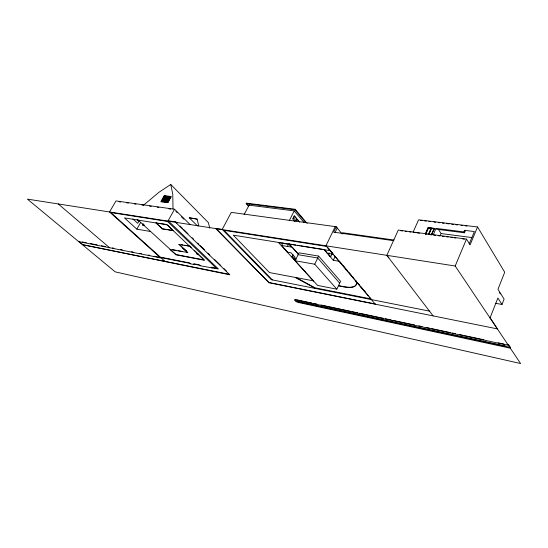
<?xml version="1.0" encoding="UTF-8"?>
<svg xmlns="http://www.w3.org/2000/svg" width="548" height="548" viewBox="0 0 548 548"><rect width="100%" height="100%" fill="white"/><g stroke="black" fill="none" stroke-linecap="round" stroke-linejoin="round"><path stroke-width="0.82" d="M506.955 344.26L508.626 344.617L510.558 347.501L510.304 348.179L298.386 302.482A2.665 0.795 25.9 0 1 295.064 300.749A2.665 0.795 25.9 0 1 295.886 299.9L296.153 299.352M508.626 344.617L508.366 345.295L295.886 299.9M495.31 303.256L502.002 304.469L504.119 299.085L497.968 289.282L504.722 272.246L477.555 226.968L418.583 219.823L413.11 232.112M490.022 317.95L497.899 298.016L502.002 304.469M469.177 244.038L474.383 231.557L464.629 230.338L463.957 231.927L464.505 232.804L465.177 231.215L464.629 230.338M477.555 226.968L470.095 244.853L466.485 239.092L398.28 230.057L386.847 255.327L433.112 315.901M455.183 266.013L27.4 199.123L115.196 271.863L520.6 363.53L455.183 266.013L466.485 239.092M429.776 311.189L271.322 279.699L222.228 229.372L215.782 228.578L269.054 282.727L497.365 328.889L490.118 317.717L489.494 317.593M440.106 235.893L441.119 233.544L438.551 229.646M431.68 234.914L432.708 232.564M433.393 230.996L434.42 228.639L428.091 227.564L425.351 233.804M433.146 235.003L436.023 228.386L463.957 231.927M428.406 234.339L430.981 228.454L428.447 228.126L425.865 233.996M428.605 234.51L431.345 228.249M428.926 234.407L431.502 228.516L434.057 228.845L431.482 234.743M425.549 234.106L428.289 227.858M343.61 286.803L343.678 286.652A26.064 8.919 25.2 0 0 355.789 280.576L355.714 280.734A26.064 8.919 25.2 0 1 343.61 286.803L338.596 285.837M336.849 289.18L340.541 281.288L318.662 256.101L299.044 252.82L295.132 260.766L317.58 285.412L336.849 289.18L314.744 264.211L295.132 260.766M339.561 261.334L333.335 260.279L335.123 256.533M330.28 256.69L328.368 254.197L330.766 256.594L332.17 253.649M335.02 232.599L337.239 227.982M330.41 250.737L233.284 235.161L269.479 272.575L313.607 280.884M327.69 253.649L324.868 249.826M328.293 254.354L329.074 252.717M298.386 302.482L298.646 301.934L510.558 347.501M335.205 226.612L325.957 245.805L375.25 304.202M324.135 249.73L333.335 260.279M222.125 229.571L231.283 212.377L336.253 226.756L333.657 232.153L393.478 240.668M314.744 264.211L318.662 256.101M295.968 259.074L293.584 258.656L291.981 256.896L293.022 254.793M295.804 261.328L293.584 258.656M269.054 282.727L215.885 228.386M287.426 246.442L288.412 244.456M295.783 245.018L289.091 243.942L291.104 245.942M287.262 251.71L284.576 249.039L285.515 250.059M297.016 219.344L296.208 220.967L293.351 217.631M292.803 218.721L294.166 216.001L294.543 216.056L299.701 222.098M294.543 216.056L292.906 219.316L294.975 221.721M291.981 256.896L295.214 257.457L291.029 252.834L287.782 252.286L281.604 245.49L282.98 242.743M289.255 220.728L294.208 210.898L249.073 205.158M305.846 222.666L294.954 209.781L295.208 209.281L246.415 203.157L246.168 203.637L248.45 206.158M244.141 214.528L249.319 204.685M200.109 265.739L200.287 265.396L194.917 264.328L194.732 264.67L193.745 263.752L199.123 264.814L200.109 265.739L218.405 268.993L168.14 220.728L175.778 221.919L176.997 223.098M212.145 268.136L211.165 267.205L216.302 268.219L167.483 221.433L110.84 212.549L160.386 257.142L189.519 262.917L190.505 263.828L190.69 263.492L154.07 256.224M196.951 253.964L198.02 253.868L196.951 253.964L197.67 254.649L198.739 254.553L203.294 258.903M197.67 254.649L197.095 253.697M186.738 252.594L187.779 252.505L169.935 249.45L175.833 254.505L204.438 259.992M138.13 220.097L175.833 254.505M187.635 252.765L179.018 244.25L187.779 252.505M166.106 224.591L167.921 225.303L173.271 230.681L162.222 228.845L155.975 222.961L165.359 224.269M229.153 274.274L83.049 244.792L78.823 241.284L78.645 241.579L160.585 257.875L160.763 257.553L164.948 261.314M175.778 221.919L175.572 222.289L229.804 274.795L83.049 244.792M162.222 228.845L173.367 230.496M167.935 221.097L174.559 209.247L190.279 224.728M165.208 201.78L167.928 196.965L169.058 197.109L166.332 201.931M169.339 196.951L166.366 202.212L167.941 202.431L167.667 202.157L170.633 196.896L170.908 197.17L164.366 196.074L161.393 201.308L161.674 201.575L163.229 201.787L166.202 196.547M166.729 202.006L169.448 197.184L170.586 197.328L167.859 202.164L161.393 201.308M164.249 195.595L160.817 201.726L167.811 202.678L171.284 196.52L164.284 195.622M161.674 201.575L164.64 196.348M162.037 201.335L164.756 196.54L165.88 196.684L163.16 201.493M163.626 201.554L166.345 196.746L167.469 196.89L164.749 201.705M164.797 202L167.77 196.753M144.103 225.228L142.418 224.954L143.179 223.625M175.696 254.758L204.294 260.252L167.037 224.735L124.465 217.899L136.842 229.16L140.603 222.577M109.723 247.422L109.545 247.723L58.246 203.945M143.775 204.986L158.927 192.3L170.75 184.471L208.391 222.646L209.747 228.18M420.343 220.406L422.035 220.611M424.577 220.919L426.276 221.125M428.817 221.433L430.509 221.639M433.9 222.056L435.591 222.262M438.133 222.57L439.825 222.776M442.366 223.084L444.065 223.289M446.606 223.598L449.148 223.906M451.689 224.214L453.381 224.42M455.922 224.728L457.614 224.933M461.005 225.344L462.697 225.55M465.238 225.858L466.937 226.064M246.168 203.637L294.954 209.781M428.091 227.564L434.215 228.338L431.392 234.818L429.646 234.571M464.505 232.804L436.598 229.249L436.023 228.386M164.366 196.074L170.64 196.883M441.119 233.544L471.91 237.565M400.855 230.749L402.554 230.975M405.088 231.311L406.787 231.537M409.322 231.873L411.021 232.099M413.555 232.434L415.254 232.66M416.946 232.886L419.487 233.222M425.412 234.01L427.104 234.229M433.879 235.133L435.571 235.359M438.112 235.695L439.804 235.921M442.346 236.257L444.038 236.483M446.579 236.818L448.271 237.044M450.812 237.38L452.504 237.606M454.203 237.825L455.895 238.051M462.67 238.949L464.362 239.175M394.053 240.045L342.356 232.715L343.617 233.832M174.559 209.247L116.018 200.924L109.525 211.966L160.585 257.875M119.026 201.753L120.718 201.993M126.65 202.835L128.348 203.082M134.281 203.924L135.972 204.164M141.905 205.014L143.597 205.253M149.529 206.103L151.221 206.343M157.153 207.185L158.852 207.432M169.017 208.877L170.709 209.124M198.766 226.043L197.17 219.145L189.252 217.775L197.376 225.845M326.793 246.449L224.07 230.338L272.363 279.912M297.454 245.285L299.126 245.552M300.797 245.819L323.375 249.436M289.296 244.415L278.624 242.702L313.531 281.028M281.604 245.49L291.536 247.114L288.734 243.99M327.841 253.327L333.403 254.231M142.823 224.413L143.966 224.598M142.453 224.981L144.131 225.255M330.355 256.526L330.766 256.594M286.912 251.594L287.282 251.655M298.126 254.697L317.737 258.012L339.671 283.152M136.842 229.16L150.481 231.496M189.252 217.775L197.17 219.145M293.509 258.807L295.893 259.225M181.374 244.675L182.943 244.956M184.512 245.244L186.08 245.525M187.656 245.805L189.224 246.086M178.874 244.518L190.012 246.23L191.238 247.408M172.599 249.662L176.799 250.45M178.477 250.765L182.676 251.553M338.664 285.686L343.678 286.652M82.166 241.949L86.337 242.778M90.516 243.607L97.195 244.935M101.373 245.764L105.545 246.593M112.23 247.915L113.909 248.251M120.601 249.58L122.273 249.909M131.479 251.738L133.15 252.073M139.843 253.395L141.521 253.731M148.213 255.06L149.885 255.389M190.505 263.828L194.732 264.67M269.143 282.542L375.339 303.996M297.639 300.016L311.839 303.044M313.504 303.4L316.847 304.119M321.025 305.01L350.261 311.243M351.932 311.6L357.776 312.853M359.447 313.209L383.675 318.374M385.347 318.731L391.19 319.977M392.861 320.333L414.576 324.971M418.754 325.861L422.097 326.574M426.276 327.464L429.611 328.177M431.283 328.533L450.497 332.636M452.169 332.992L455.511 333.705M459.683 334.595L463.026 335.308M464.697 335.664L483.911 339.767M498.111 342.795L503.955 344.041L505.249 345.946L298.578 301.564A1.802 0.541 25.9 0 0 298.9 301.058A1.802 0.541 25.9 0 0 297.372 300.037M295.454 277.562L315.518 288.481M296.721 277.802L314.99 287.803L371.051 298.913L369.414 296.975M132.869 218.899L137.685 223.317L138.897 221.186L137.096 219.529M156.077 222.783L162.324 228.667M194.321 250.34L198.02 253.868M180.039 226.05L182.477 228.413M183.696 229.591L187.957 233.722M192.225 237.853L193.444 239.031M197.705 243.161L198.924 244.346M200.143 245.525L204.404 249.655M208.062 253.197L209.884 254.964M214.761 259.69L220.851 265.588M223.899 268.541L226.331 270.897M175.929 211.405L177.148 212.603M181.409 216.796L183.847 219.193M303.845 270.157L304.989 271.424M246.415 203.157L248.703 205.678M292.2 247.169L298.249 253.916M289.091 243.942L298.722 254.683M294.166 216.001L298.9 221.543M294.208 210.898L304.03 222.488M340.103 261.978L341.726 263.903M343.349 265.821L344.973 267.746M346.055 269.034L347.679 270.959M349.295 272.877L350.919 274.801M352.542 276.726L353.624 278.014M327.827 247.675L332.91 253.649M357.913 283.337L359.557 285.289M360.653 286.59L362.303 288.536M363.947 290.488L365.591 292.44M368.325 295.68L334.28 255.389M295.208 209.281L307.181 223.461M328.259 248.203L329.896 250.162M331.54 252.121L332.636 253.429M386.847 255.327L388.936 257.923M336.253 226.756L342.075 233.982M499.447 292.55L500.297 293.906M170.75 184.471L172.764 194.04L173.01 208.898M298.646 301.934A2.665 0.801 25.9 0 1 295.968 300.729A2.665 0.801 25.9 0 1 295.05 299.42M186.251 251.005L182.984 248.196L186.251 251.005"/></g></svg>
